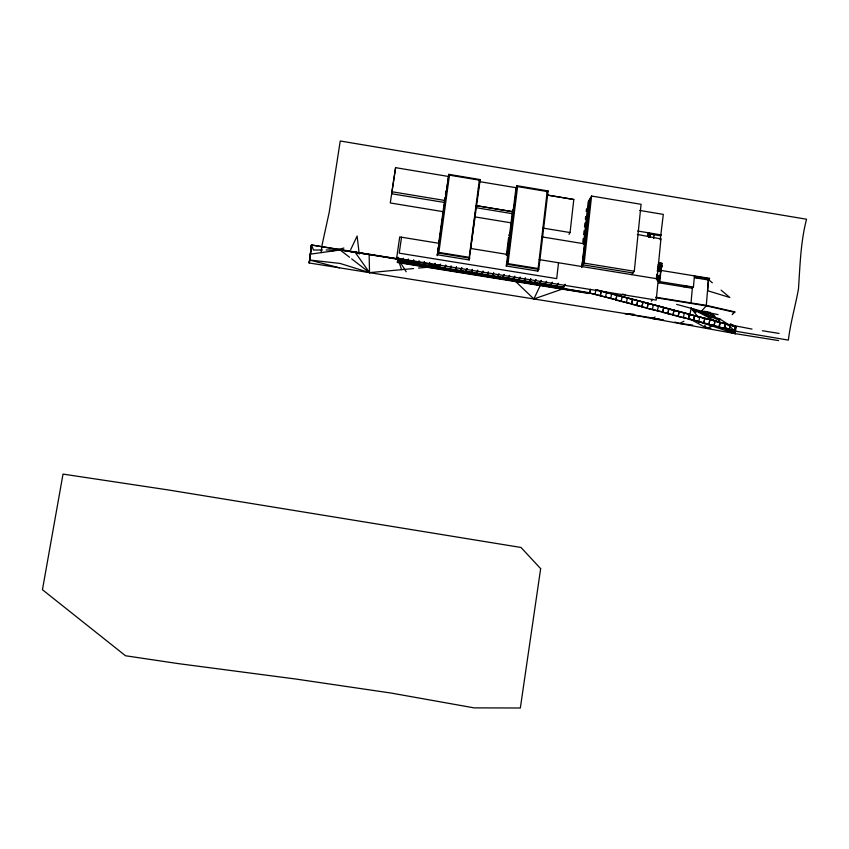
<?xml version="1.0" encoding="UTF-8"?>
<svg xmlns="http://www.w3.org/2000/svg" width="849" height="849" viewBox="0 0 849 849"><rect width="100%" height="100%" fill="white"/><g stroke="black" fill="none" stroke-linecap="round" stroke-linejoin="round"><path stroke-width="1.27" d="M440.143 265.684L311.53 244.947L309.269 262.988L654.42 318.269M732.178 314.682L734.788 311.87L706.718 305.449L655.746 297.214M706.241 306.043L708.448 279.533L709.573 278.345L660.957 270.417L659.885 281.624L658.877 282.802L692.338 288.236L693.431 287.068L694.45 275.883M708.406 279.968L709.573 278.345M690.969 303.443L692.338 288.236M658.877 282.802L659.577 275.49M659.015 282.632L659.164 281.146M659.015 281.316L661.286 268.114C665.563 262.819 652.393 264.124 661.573 265.153M659.588 278.016L660.013 276.201L656.638 275.649L656.776 274.163M658.474 269.738L661 269.77L661.976 263.349L658.484 262.946L661.976 263.349M639.753 210.456L663.313 214.383L660.235 239.811L660.925 238.919L637.312 234.43M660.862 269.929L657.487 269.388L657.773 267.732L661.148 268.284M657.635 267.902L658.06 266.077L661.424 266.628M657.009 279.31L660.925 238.919M647.745 236.383L648.116 232.711L648.859 232.881M631.677 274.641L634.288 271.277L641.069 204.301L591.583 196.045L588.187 201.86L583.475 244.342M322.344 250.009L313.461 250.02L311.53 244.947L309.269 262.988L310.363 254.148L340.131 249.988L369.135 254.445L369.527 272.646L413.559 268.549M311.36 246.284L311.53 244.947M729.461 329.72L730.161 325.05L596.985 290.04L601.209 290.952L600.381 295.664L589.641 293.096M582.796 242.262L583.221 238.41M583.656 234.568L584.08 230.716M584.505 226.863L584.94 223.022M585.364 219.169L585.651 216.612M586.213 211.475L586.5 208.907M589.312 199.94L581.926 266.565L584.176 263.116L591.583 196.045M590.437 198.019L583.04 264.856L632.972 272.985M558.525 262.744L556.7 278.621L399.232 253.172L401.535 237.221M555.193 286.272C558.048 285.115 563.853 289.891 563.311 287.047L397.894 260.378L397.406 261.163L589.917 292.831L590.543 289.286M569 234.335L570.05 232.541L573.807 199.483L547.393 195.068M538.775 269.409L548.083 190.919L516.882 185.708L516.022 187.714L506.269 266.002L537.82 271.118L538.775 269.409L507.108 264.272L506.269 266.002M537.82 271.118L547.202 191.534L517.582 186.589L508.01 263.636L538.064 268.507M309.269 262.988L311.434 245.594M506.354 255.475L508.551 237.89M507.023 254.987L512.647 209.862M507.108 264.272L516.882 185.708M653.645 238.558L654.123 234.749M648.286 236.691C650.313 227.638 646.609 237.423 649.453 237.179L649.92 233.475L648.753 233.019M648.774 237.051L649.421 233.125M649.273 237.423L649.92 233.475M649.899 236.574L650.408 233.836L649.74 233.719M649.941 237.55L650.408 233.836M778.575 340.576L735.213 333.646L736.104 326.716L730.331 323.766M311.137 248.046L311.519 245.043L392.705 258.457M321.102 252.588L322.164 244.554L329.232 212.197L340.237 140.998L806.55 219.233C800.596 241.954 800.076 265.567 798.474 288.862C795.449 305.778 790.43 322.896 788.371 340.109L725.927 329.592M539.189 259.603L658.272 278.971L656.235 300.09L396.632 258.223L399.709 236.924L439.018 243.313L437.214 255.645L437.437 254.796L469.157 259.932L469.486 257.385M469.985 253.554L470.325 251.007M470.802 247.346L471.248 243.971M471.588 241.424L472.086 237.593M472.426 235.035L472.925 231.204M473.264 228.646L473.763 224.815M474.103 222.268L474.602 218.437M474.941 215.879L475.44 212.048M475.949 208.217L476.278 205.66L513.029 211.741L512.18 213.64M476.777 201.871L477.117 199.335M477.616 195.535L478.114 191.747M478.443 189.21L478.772 186.674M469.157 259.932L480.173 179.585L448.813 174.353L437.437 254.796L448.813 174.353M581.862 266.544L583.666 253.32M584.016 250.742L584.536 246.868M585.067 242.994L585.417 240.416M438.615 243.854L444.993 197.393M445.513 193.604L445.863 191.089M400.378 261.322C397.364 260.038 397.597 263.179 398.064 258.903L340.131 249.988L326.154 250.009M392.036 191.757L444.897 200.491L444.292 202.444L391.644 193.752L395.592 167.656L448.198 176.422M732.284 330.707L734.703 330.898L735.414 326.239L725.959 324.106M633.81 314.215L624.79 313.525L735.213 333.646L734.534 331.046L729.291 329.868L730.331 324.902L722.977 323.236M729.62 329.571L719.114 327.194L719.644 323.692M719.273 327.045L719.994 322.376L725.248 323.565L724.197 328.531L734.703 330.898M719.114 327.194L720.154 322.227L694.44 315.658L693.707 320.338M724.367 328.383L725.078 323.713M709.064 324.371L709.796 319.691M719.443 326.897L708.904 324.52L709.955 319.542M714.168 325.708L714.89 321.039M724.537 328.234L714.009 325.857L715.06 320.89L664.491 307.943M698.833 321.686L699.725 316.857M703.948 323.023L704.681 318.354M714.338 325.56L703.789 323.172L704.84 318.195M704.108 322.875L693.548 320.487L694.599 315.51M683.424 317.643L684.326 312.803M688.571 318.991L689.314 314.31M709.223 324.212L688.412 319.139L689.473 314.162L606.462 292.332L601.092 291.111L600.264 295.823M673.13 314.937L673.883 310.256M693.856 320.19L672.981 315.096L674.032 310.097M678.277 316.295L679.041 311.604M688.719 318.842L678.128 316.444L679.189 311.456M667.961 313.589L668.736 308.898M678.425 316.136L667.823 313.737L668.874 308.739M658.537 306.022L657.306 310.766M662.793 312.23L663.377 308.718M673.278 314.788L662.655 312.39L663.716 307.38L606.335 292.491M647.447 306.977L648.042 303.464M668.11 313.43L647.118 308.314L648.18 303.305M652.446 309.514L653.369 304.664M636.856 305.428L637.652 300.726M647.394 307.996L636.729 305.587L637.79 300.567M642.056 306.786L642.852 302.095M662.942 312.071L641.929 306.945L642.99 301.936M631.656 304.059L632.452 299.357M642.194 306.627L631.518 304.218L632.59 299.198M621.213 301.321L622.158 296.46M626.435 302.69L627.379 297.829M610.749 298.583L611.694 293.712M615.981 299.952L616.799 295.25M636.994 305.269L615.865 300.111L616.926 295.081M605.507 297.203L606.462 292.332M595 294.444L595.966 289.573M590.373 289.53L589.737 293.064L616.109 299.793M689.908 314.682L691.128 308.314L676.611 304.388M395.592 167.656L390.285 202.964L443.029 211.645M585.194 240.193L584.452 243.843L541.885 236.86M397.682 261.524L398.627 257.396M402.713 261.163L402.628 261.779L403.466 258.181M402.628 261.779L403.381 258.796M407.52 261.938L407.435 262.553L408.305 258.956M407.435 262.553L408.22 259.582M412.847 262.797L412.763 263.413L413.665 259.826M412.763 263.413L413.58 260.441M418.079 264.262L419.024 260.685M423.492 264.506L423.407 265.121L424.086 262.532M423.407 265.121L424.383 261.556L424.288 262.171M428.724 265.981L429.732 262.415M434.115 266.225L434.03 266.841L435.081 263.275M434.03 266.841L434.996 263.901M439.347 267.69L440.419 264.135L440.334 264.761M444.653 268.549L445.757 265.005L445.672 265.62M480.173 179.585L479.441 181.612L516.022 187.714M732.613 325.793L736.104 326.716L734.534 331.046L732.464 329.539M450.034 268.783L449.959 269.398L451.095 265.864M449.959 269.398L451.01 266.48M455.34 269.642L455.255 270.258L456.433 266.724M455.255 270.258L456.348 267.339M460.636 270.491L460.551 271.107L461.389 268.549M460.551 271.107L461.76 267.584L461.676 268.199M465.921 271.351L465.846 271.967L466.695 269.409M465.846 271.967L467.088 268.443L467.003 269.059M471.216 272.2L471.131 272.816L472.405 269.303M471.131 272.816L472.331 269.918M508.36 278.652L507.851 278.26L526.571 281.656M476.416 273.665L477.732 270.162M481.786 273.898L481.701 274.514L482.625 271.977M481.701 274.514L483.049 271.011L482.964 271.638M487.061 274.758L486.986 275.373L487.931 272.837M486.986 275.373L488.355 271.871L488.281 272.497M508.859 235.375L509.697 233.56M492.335 275.607L492.261 276.222L493.672 272.731M492.261 276.222L493.587 273.346M350.711 249.585L357.121 236.033L359.223 254.053M497.535 277.071L498.968 273.59M514.483 280.372L533.862 298.965L540.94 284.086M502.873 277.305L502.799 277.92L503.807 275.394M502.799 277.92L504.274 274.439L504.2 275.065M547.106 192.893L548.083 190.919M508.148 278.154L509.092 276.243M508.063 278.769L509.57 275.299L509.496 275.914M513.327 279.618L514.865 276.148M518.665 279.841L518.59 280.457L520.161 277.007M518.59 280.457L520.087 277.623M523.918 280.69L523.844 281.306L524.937 278.801M523.844 281.306L525.446 277.856L525.372 278.472M529.171 281.539L529.097 282.155L530.211 279.65M529.097 282.155L530.742 278.716L530.667 279.332M535.942 280.181L536.016 279.565L534.191 282.929L534.424 282.388L534.35 283.004L552.593 285.848M539.667 283.226L539.593 283.842L541.301 280.414M539.593 283.842L541.227 281.03M544.909 284.075L544.835 284.691L546.576 281.263M544.835 284.691L546.501 281.889M735.414 326.239L734.534 331.046L726.808 323.469L720.037 319.107L718.042 322.418L691.128 308.314L698.303 317.346M550.661 284.999L550.587 285.614L551.786 283.131M550.587 285.614L552.359 282.197L552.285 282.823M556.657 285.964L556.583 286.58L557.814 284.107M556.583 286.58L558.398 283.173L558.324 283.789M562.961 287.302L565.094 284.256M562.929 288.14L565.031 284.871M589.62 293.234L397.512 261.704L397.321 262.479L589.408 293.542M683.976 286.877L684.665 285.911L687.181 286.315L686.31 287.259M600.381 295.664L631.783 303.9M659.302 279.661L656.213 278.79M651.247 301.098L652.817 299.294M706.251 305.905L706.718 305.449L701.391 311.148M715.06 320.89L718.944 322.142M733.281 313.228L734.788 311.87M730.331 324.902L752.012 329.083M713.892 324.753L707.068 328.383L689.176 318.502M655.12 317.006L652.297 318.492L663.6 319.935M674.796 322.089L679.72 323.448L683.923 321.251M533.862 298.965L564.744 288.225M332.394 250.901L343.845 248.057M418.599 268.082L432.449 266.788M710.9 328.16L707.068 328.383L704.681 325.379M729.907 330.282L731.912 330.452M390.211 258.064L415.851 261.948M679.72 323.448L692.688 325.103M706.973 313.175L710.719 313.716L714.179 315.488M656.999 318.683L659.577 319.097M438.02 253.013L469.847 258.17M655.693 297.702L706.676 305.937L734.746 312.347M396.748 257.406L398.255 257.65M395.199 258.86L398.945 259.465M402.978 261.747L410.778 262.999M413.389 263.423L415.989 263.837M418.589 264.262L421.189 264.676M423.789 265.1L426.4 265.514M429 265.939L447.211 268.868M449.811 269.292L452.411 269.706M455.022 270.131L474.538 273.272M477.138 273.696L479.738 274.11M482.338 274.535L484.938 274.949M487.549 275.373L500.549 277.464M503.16 277.888L505.76 278.302M529.182 282.08L531.782 282.494M397.81 261.004L563.004 287.535M397.406 262.139L584.292 292.236M762.338 330.739L779.117 333.424M658.336 264.432L661.711 264.984M661.573 266.459L657.911 266.246L660.161 266.618M657.911 267.562L661.286 268.114M657.625 269.218L661 269.77M694.408 276.318L709.541 278.79M657.349 270.863L660.713 271.415L658.187 271.383M657.211 271.033L660.575 271.584M694.609 277.273L697.125 277.687M699.64 278.09L702.155 278.504M704.67 278.918L707.185 279.321M694.567 277.708L708.522 279.99M584.176 263.116L634.288 271.277M656.776 275.49L660.151 276.031M656.489 277.135L659.864 277.687M656.351 277.305L659.726 277.846M470.654 248.46L507.702 254.488M657.19 279.141L659.44 279.501M657.052 280.626L659.302 280.987M659.885 281.624L693.431 287.068M637.652 231.013L661.318 234.918M650.207 234.101L660.628 235.82M475.567 207.612L512.17 213.651M475.652 217.015L511.862 222.969M542.893 228.073L570.05 232.541M547.382 195.079L573.807 199.483M476.278 205.66L513.019 211.751M401.545 269.664L398.064 258.903L405.387 260.261M703.991 311.201L710.411 312.528M702.664 311.413L718.063 314.608M690.216 314.703L693.389 315.425M622.54 294.115L625.129 294.72M724.494 323.957L736.104 326.716M339.451 267.828L309.577 260.006L340.078 263.434L369.527 272.646L354.903 251.941L359.806 253.522M715.007 316.316L710.719 313.716L691.128 308.314L696.053 312.4M727.986 331.619L735.213 333.646L724.484 326.632M692.943 319.744L735.213 333.646M692.826 319.85L695.257 320.742M720.037 319.107L691.128 308.314L692.975 309.609M719.665 320.434L691.128 308.314L711.664 317.388M726.16 323.787L729.79 325.39M710.719 313.716L712.789 315.223M340.131 249.988L349.576 257.268M351.677 258.881L369.527 272.646M712.332 282.802L708.448 279.533L707.588 290.708L729.843 297.5L721.088 290.146M398.064 258.903L406.183 271.765M479.345 180.147L469.2 257.332L438.869 252.418L449.461 175.17L479.345 180.147M540.654 568.66L520.341 708.002L474.113 707.875L390.996 693.039L295.378 678.977L178.47 663.642L125.503 655.757L42.45 589.726L63.017 474.092L168.229 489.937L520.989 547.467L540.654 568.66M581.459 266.618L581.926 266.968L581.459 266.618"/></g></svg>
